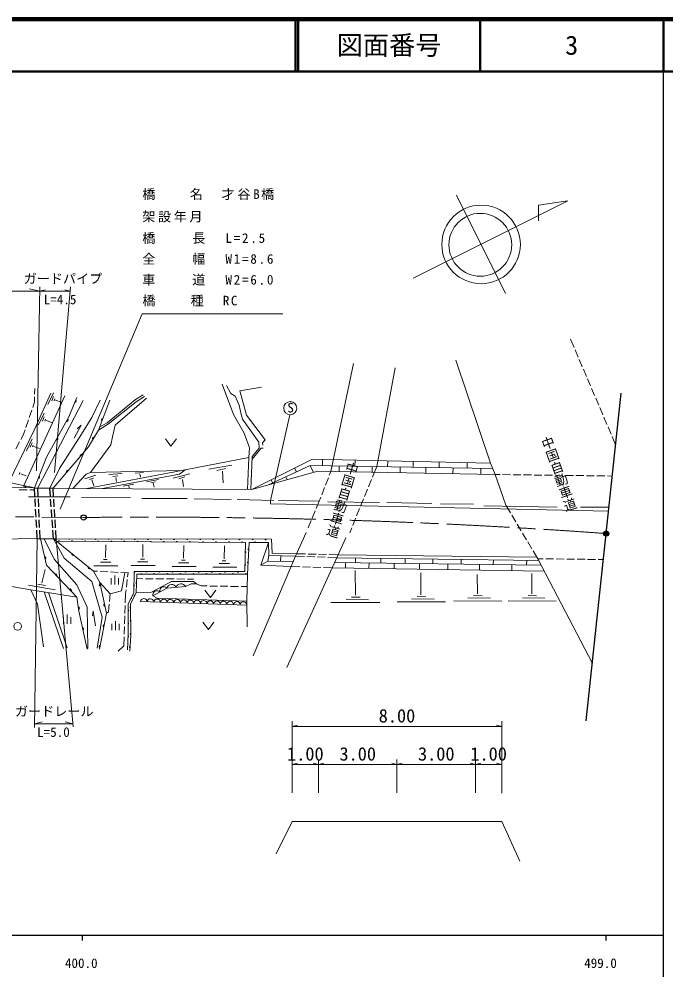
# Model space of a CAD drawing. Units: millimetres, scale not verified, with parts at other scales. Extents: x 40000 to 680000, y 20000 to 380000.
# Drawn here: x 455956 to 579500, y 198357 to 380000 of the extents above; entities that cross this region are included whole.
import ezdxf
from ezdxf.enums import TextEntityAlignment as Align

# ---------------------------------------------------------------- set-up
doc = ezdxf.new("R2010")
doc.units = ezdxf.units.MM
doc.header["$LTSCALE"] = 1000
doc.header["$PDMODE"] = 32
doc.header["$PDSIZE"] = 500
doc.linetypes.add('CHAIN', pattern=[18.5, 12, -1.5, 3.5, -1.5])
for name, color, linetype, lineweight in [('M-BGD', 7, 'Continuous', 13), ('M-BMK', 2, 'CHAIN', 13), ('M-BMK-SRVR', 3, 'Continuous', 25), ('M-STR-HTXT', 7, 'Continuous', 13), ('M-STR-STR1', 1, 'Continuous', 25), ('M-STR-STRC', 7, 'Continuous', 13), ('M-TTL', 2, 'Continuous', 140), ('M-TTL-BAND', 7, 'Continuous', 25), ('M-TTL-LINE', 7, 'Continuous', 50)]:
    doc.layers.add(name, color=color, linetype=linetype, lineweight=lineweight)
doc.layers.add('M-OTRS', color=6, linetype='Continuous')
doc.layers.add('M-TTL-TXT', color=7, linetype='Continuous')
doc.styles.add('@ＭＳ ゴシック', font='')
doc.styles.add('ＭＳ ゴシック', font='')
doc.styles.get('@ＭＳ ゴシック').set_extended_font_data('@MS Gothic')
doc.styles.get('ＭＳ ゴシック').set_extended_font_data('MS Gothic')

msp = doc.modelspace()

# ---------------------------------------------------------------- linework, layer by layer
at = {"layer": 'M-BGD'}
for p, q in [((561952, 317261), (561287, 318819)), ((562738, 315422), (562149, 316801)), ((545967, 295139), (539368, 314825)), ((563523, 313582), (562934, 314962)), ((515494, 293568), (519832, 314213)), ((527772, 313405), (524267, 294516)), ((564308, 311743), (563719, 313123)), ((565093, 309904), (564504, 311283)), ((458935, 308353), (458959, 309419)), ((496917, 304456), (494719, 310243)), ((496378, 308480), (495581, 309975)), ((502260, 309656), (498113, 308998)), ((498113, 308998), (499409, 304353)), ((565879, 308064), (565290, 309444)), ((456871, 290890), (464699, 308023)), ((462052, 308561), (458822, 301473)), ((458900, 306787), (458924, 307853)), ((459571, 290457), (468184, 307140)), ((462538, 308617), (461461, 306344)), ((462542, 307901), (462205, 307051)), ((462772, 307467), (462648, 307095)), ((462914, 307175), (463986, 306811)), ((469829, 303910), (471474, 307229)), ((472790, 302883), (478200, 307296)), ((480274, 307548), (474319, 302444)), ((478200, 307296), (479662, 308226)), ((479902, 307921), (478347, 306857)), ((497256, 307942), (496378, 308480)), ((497973, 306267), (497256, 307942)), ((566664, 306225), (566075, 307604)), ((457918, 303899), (458401, 305319)), ((458562, 305792), (458900, 306787)), ((478347, 306857), (473069, 302657)), ((498352, 304452), (497973, 306267)), ((567449, 304386), (566860, 305765)), ((457275, 302005), (457758, 303425)), ((460768, 304734), (459691, 302461)), ((460772, 304018), (460436, 303167)), ((461003, 303584), (460879, 303212)), ((467915, 300679), (469829, 303910)), ((498936, 300867), (496917, 304456)), ((498601, 303595), (498352, 304452)), ((501742, 299169), (498601, 303595)), ((499409, 304353), (502938, 299627)), ((503977, 288038), (507685, 304427)), ((568235, 302546), (567646, 303926)), ((456776, 300537), (457114, 301532)), ((461145, 303291), (462217, 302928)), ((466513, 299929), (467799, 302411)), ((467799, 302411), (467052, 301723)), ((473069, 302657), (471145, 301487)), ((471380, 302109), (472790, 302883)), ((474319, 302444), (473814, 300224)), ((569020, 300707), (568431, 302086)), ((458822, 301473), (453988, 291493)), ((456308, 299680), (456776, 300537)), ((458439, 299780), (457363, 297507)), ((463698, 294159), (467915, 300679)), ((473814, 300224), (473468, 298682)), ((483898, 299817), (484948, 298417)), ((484948, 298417), (485998, 299817)), ((499968, 298086), (498936, 300867)), ((569881, 298689), (569216, 300247)), ((455350, 297924), (456069, 299241)), ((458444, 299065), (458107, 298214)), ((458674, 298631), (458550, 298258)), ((458816, 298338), (459888, 297975)), ((473468, 298682), (469621, 293353)), ((499873, 296274), (499968, 298086)), ((502167, 298039), (500474, 295953)), ((500496, 296437), (501802, 298002)), ((501802, 298002), (501742, 299169)), ((502593, 298056), (502167, 298039)), ((502938, 299627), (502460, 299029)), ((502460, 299029), (502499, 298610)), ((499873, 296274), (487705, 293872)), ((499577, 290164), (499873, 296274)), ((500216, 290160), (500496, 296437)), ((492226, 293994), (496573, 294812)), ((500432, 290159), (512007, 295902)), ((511558, 294735), (503579, 291024)), ((511558, 294735), (546391, 294134)), ((511558, 294735), (512177, 293405)), ((512007, 295902), (545967, 295139)), ((513884, 294695), (513904, 295859)), ((517091, 294640), (517072, 293539)), ((520104, 294588), (520124, 295719)), ((523412, 294531), (523393, 293423)), ((524267, 294516), (523816, 293415)), ((526353, 294480), (526372, 295579)), ((528750, 294439), (528731, 293325)), ((531226, 294396), (531244, 295470)), ((533645, 294354), (533625, 293235)), ((536163, 294311), (536181, 295359)), ((538847, 294264), (538828, 293139)), ((541504, 294219), (541522, 295239)), ((545967, 295139), (546873, 292992)), ((456136, 293389), (456012, 293017)), ((456277, 293097), (457350, 292734)), ((461814, 290418), (463698, 294159)), ((468803, 293054), (466257, 290341)), ((468534, 292165), (470635, 292873)), ((469621, 293353), (468803, 293054)), ((468923, 290327), (487027, 293772)), ((487027, 293772), (469621, 293353)), ((486629, 293034), (471893, 290311)), ((473125, 292971), (475650, 293219)), ((473851, 292599), (474853, 292714)), ((478158, 293255), (479753, 293387)), ((479044, 293139), (479151, 292484)), ((485394, 292293), (488544, 293130)), ((486484, 292187), (487600, 292532)), ((487705, 293872), (486629, 293034)), ((487027, 293772), (487705, 293872)), ((493761, 293735), (495436, 294174)), ((494838, 293616), (494938, 291422)), ((512994, 293614), (500432, 290159)), ((506920, 292578), (507182, 292015)), ((508584, 294203), (508927, 293511)), ((546873, 292992), (512994, 293614)), ((515212, 292842), (515494, 293568)), ((523447, 292509), (523816, 293415)), ((544140, 294173), (544120, 293042)), ((548906, 287160), (546873, 292992)), ((546873, 292992), (547810, 292980)), ((548310, 292974), (549810, 292954)), ((550310, 292948), (551810, 292929)), ((552310, 292923), (553810, 292904)), ((554310, 292897), (555810, 292878)), ((556310, 292872), (557809, 292853)), ((558309, 292846), (559809, 292827)), ((560309, 292821), (561809, 292802)), ((562309, 292796), (563809, 292777)), ((564309, 292770), (565809, 292751)), ((566309, 292745), (567809, 292726)), ((568309, 292719), (569246, 292707)), ((458886, 290469), (424792, 291060)), ((469421, 292040), (470165, 292289)), ((469846, 291987), (470245, 290826)), ((474454, 292430), (474596, 291659)), ((475854, 290764), (477875, 291154)), ((476944, 290853), (477015, 290472)), ((480320, 291597), (482580, 292049)), ((481136, 291420), (481924, 291606)), ((481552, 291358), (481774, 290552)), ((487188, 292054), (487361, 290738)), ((504081, 291969), (504367, 291391)), ((514488, 290977), (515031, 292375)), ((522692, 290657), (523258, 292046)), ((456008, 290091), (457508, 290071)), ((458008, 290064), (458911, 290052)), ((466257, 290341), (500432, 290159)), ((513765, 289112), (514307, 290511)), ((521938, 288805), (522504, 290194)), ((457793, 288758), (465728, 288738)), ((467862, 288618), (477213, 288518)), ((479386, 288419), (488040, 288399)), ((489376, 288379), (496474, 288239)), ((497590, 288219), (504609, 288020)), ((503953, 287389), (503977, 288038)), ((568530, 285967), (503953, 287389)), ((505486, 288020), (513302, 287920)), ((512720, 286524), (513302, 287920)), ((513302, 287920), (513584, 288646)), ((514957, 287781), (524787, 287621)), ((521183, 286952), (521749, 288342)), ((526222, 287641), (534816, 287481)), ((536451, 287422), (542751, 287322)), ((544686, 287043), (558742, 286764)), ((549788, 285684), (548906, 287160)), ((511950, 284678), (512528, 286063)), ((520429, 285100), (520995, 286489)), ((550815, 283968), (550045, 285255)), ((563179, 286754), (568613, 286748)), ((511176, 282821), (511758, 284217)), ((519674, 283248), (520240, 284637)), ((551841, 282251), (551071, 283539)), ((508734, 277406), (510760, 281947)), ((519116, 281879), (519486, 282785)), ((552868, 280535), (552098, 281822)), ((459449, 280747), (449630, 280626)), ((460753, 280734), (462687, 276800)), ((463134, 280246), (462559, 280734)), ((464561, 277020), (462559, 280734)), ((463067, 280733), (504157, 280632)), ((502153, 275668), (503571, 280042)), ((503571, 280042), (503691, 277543)), ((504157, 280632), (504280, 277957)), ((518364, 280870), (507126, 256106)), ((553894, 278818), (553124, 280106)), ((472450, 277132), (472510, 279584)), ((479569, 277191), (479628, 279644)), ((487375, 277012), (487434, 279464)), ((495151, 276892), (495210, 279345)), ((504280, 277957), (508938, 277863)), ((555033, 276914), (554150, 278389)), ((462687, 276800), (466973, 271955)), ((469884, 272533), (464561, 277020)), ((471493, 276234), (473467, 276264)), ((472062, 276773), (472779, 276773)), ((478612, 276294), (480585, 276324)), ((479180, 276832), (479898, 276832)), ((486418, 276115), (488391, 276145)), ((486986, 276653), (487704, 276653)), ((494762, 276533), (495480, 276533)), ((508734, 277406), (500666, 258394)), ((503445, 276436), (502153, 275668)), ((503691, 277543), (503445, 276436)), ((503445, 276436), (508292, 276365)), ((503691, 277543), (508734, 277406)), ((505937, 277482), (505878, 276401)), ((510447, 277341), (508734, 277406)), ((508938, 277863), (510673, 277819)), ((512445, 277265), (510946, 277322)), ((511173, 277806), (512673, 277767)), ((514444, 277190), (512945, 277246)), ((513173, 277755), (514672, 277716)), ((516656, 277106), (514943, 277171)), ((515172, 277703), (516907, 277659)), ((516248, 276207), (555678, 275673)), ((555203, 276587), (516656, 277106)), ((516907, 277659), (554873, 277180)), ((518291, 276179), (518278, 275153)), ((520183, 276153), (520195, 277058)), ((522800, 276118), (522785, 275079)), ((525047, 276087), (525059, 276993)), ((529674, 276025), (529686, 276930)), ((534977, 275953), (534989, 276859)), ((540393, 275880), (540405, 276786)), ((546523, 275797), (546536, 276703)), ((552890, 275710), (552902, 276618)), ((552890, 275710), (552902, 276617)), ((565442, 256895), (555033, 276914)), ((555033, 276914), (556042, 276901)), ((556542, 276894), (558042, 276874)), ((558542, 276868), (560042, 276848)), ((560542, 276842), (562042, 276822)), ((562542, 276815), (564042, 276796)), ((564542, 276789), (566041, 276769)), ((566541, 276763), (567551, 276750)), ((460335, 272320), (460946, 274872)), ((470171, 274555), (470925, 274514)), ((470267, 275546), (474843, 275546)), ((471425, 274488), (472923, 274407)), ((473422, 274381), (474920, 274300)), ((477385, 275606), (481961, 275606)), ((485191, 275427), (489767, 275427)), ((492967, 275307), (497543, 275307)), ((494194, 275995), (496168, 276025)), ((507898, 275435), (502153, 275668)), ((509594, 275383), (507898, 275435)), ((511593, 275322), (510094, 275368)), ((513592, 275261), (512093, 275307)), ((515788, 275193), (514092, 275245)), ((556271, 274532), (515788, 275193)), ((520193, 269920), (520173, 274646)), ((527625, 276052), (527610, 275000)), ((532459, 275987), (532444, 274921)), ((537873, 275914), (537859, 274833)), ((543914, 275832), (543900, 274734)), ((550077, 275748), (550061, 274633)), ((471858, 265774), (469884, 272533)), ((473525, 271967), (473525, 273192)), ((474225, 271967), (474225, 273717)), ((474925, 271967), (474925, 273192)), ((475419, 274274), (476174, 274233)), ((476174, 274233), (475519, 270751)), ((476174, 274233), (476772, 274253)), ((476627, 272960), (476459, 271469)), ((476772, 274253), (476682, 273457)), ((479603, 273096), (478402, 273105)), ((481603, 273081), (480103, 273092)), ((481228, 270532), (485097, 272546)), ((483603, 273066), (482103, 273077)), ((485603, 273051), (484103, 273063)), ((485097, 272546), (489244, 272566)), ((487602, 273037), (486103, 273048)), ((489304, 273024), (488102, 273033)), ((489244, 272566), (489845, 272122)), ((499455, 268799), (499570, 273980)), ((532695, 270034), (532677, 274187)), ((543481, 270213), (543466, 273907)), ((553869, 270193), (553853, 274067)), ((450402, 272287), (458238, 270986)), ((457789, 271838), (462873, 270941)), ((467025, 269575), (458238, 270986)), ((458238, 270986), (459494, 268249)), ((459537, 272081), (461013, 271788)), ((466973, 271955), (468947, 267648)), ((473392, 270232), (471387, 272361)), ((475519, 270751), (473392, 270232)), ((476403, 270972), (476313, 270176)), ((489845, 272122), (490709, 271728)), ((490709, 271728), (491863, 271708)), ((491449, 270915), (492499, 269515)), ((492363, 271700), (493863, 271674)), ((492499, 269515), (493549, 270915)), ((494363, 271665), (495863, 271640)), ((496363, 271631), (497863, 271605)), ((498362, 271597), (499517, 271577)), ((461797, 267621), (460730, 270585)), ((465146, 259860), (461560, 270452)), ((473249, 268757), (473392, 270232)), ((476313, 270176), (476252, 268474)), ((478295, 270386), (481228, 270532)), ((481537, 269809), (482348, 269397)), ((482348, 269397), (499455, 268799)), ((518398, 269163), (522718, 269083)), ((519475, 269588), (521123, 269548)), ((530900, 269276), (535220, 269196)), ((531977, 269701), (533625, 269661)), ((538962, 268857), (548174, 268830)), ((541687, 269455), (546007, 269375)), ((542764, 269880), (544412, 269840)), ((549350, 268837), (558562, 268811)), ((552075, 269435), (556395, 269356)), ((553152, 269861), (554800, 269821)), ((459494, 268249), (460615, 260084)), ((464459, 259755), (461797, 267621)), ((468947, 267648), (469125, 259735)), ((473057, 266783), (473201, 268259)), ((476234, 267974), (476179, 266475)), ((499464, 268072), (479158, 268719)), ((499455, 268799), (499515, 263894)), ((515501, 268564), (515673, 268564)), ((515673, 268564), (524885, 268538)), ((528175, 268678), (537387, 268651)), ((464453, 264500), (464453, 265725)), ((465153, 264500), (465153, 266250)), ((465853, 264500), (465853, 265725)), ((470134, 266911), (469994, 265993)), ((470592, 264079), (470134, 266911)), ((470861, 259832), (471858, 265774)), ((472663, 266500), (473057, 266783)), ((476161, 265975), (476107, 264476)), ((473674, 263264), (473674, 264489)), ((474374, 263264), (474374, 265014)), ((475074, 263264), (475074, 264489)), ((476089, 263977), (476034, 262478)), ((491082, 264776), (492132, 263376)), ((492132, 263376), (493182, 264776)), ((476016, 261978), (475955, 260276)), ((475955, 260276), (474878, 259229)), ((508135, 234789), (508135, 245862)), ((548135, 232110), (548135, 245862)), ((508135, 244862), (509135, 245112)), ((508135, 244862), (548135, 244862)), ((548135, 244862), (547135, 245112)), ((508135, 232180), (508135, 238582)), ((513135, 232209), (513135, 238582)), ((513135, 233095), (513135, 238582)), ((528135, 232209), (528135, 238582)), ((528135, 232209), (528135, 238582)), ((543135, 232209), (543135, 238582)), ((543135, 233095), (543135, 238582)), ((548135, 233095), (548135, 238582)), ((508135, 237582), (509135, 237832)), ((508135, 237582), (513135, 237582)), ((513135, 237582), (512135, 237832)), ((513135, 237582), (514135, 237832)), ((513135, 237582), (528135, 237582)), ((528135, 237582), (527135, 237832)), ((528135, 237582), (529135, 237832)), ((528135, 237582), (543135, 237582)), ((543135, 237582), (542135, 237832)), ((543135, 237582), (544135, 237832)), ((543135, 237582), (548135, 237582)), ((548135, 237582), (547135, 237832)), ((508135, 226708), (505031, 220530)), ((508135, 226708), (513135, 226708)), ((513135, 226708), (528135, 226708)), ((528135, 226708), (543135, 226708)), ((543135, 226708), (548135, 226708)), ((548135, 226708), (551576, 219158))]:
    msp.add_line(p, q, dxfattribs=at)
for points in [[(449170, 291714), (453503, 291594), (458886, 290469), (461186, 296283), (465463, 303999), (466988, 307708)], [(473299, 307199), (471145, 301487), (469231, 298257), (462471, 290407)], [(468969, 259636), (467354, 266883), (467025, 269575), (461223, 275676), (460060, 280734)], [(463134, 280246), (470171, 274555), (471387, 272361), (472663, 266500), (471322, 259636)], [(476640, 259539), (476780, 262470), (476820, 268292), (477857, 270406), (477936, 274473), (499051, 274453), (499224, 280003), (463134, 280246)], [(503571, 280042), (499889, 280001), (499570, 273980), (478435, 273955), (478295, 270386), (477258, 268272), (477298, 262251), (477099, 259240)], [(489845, 272122), (488821, 272122), (487771, 271590), (484195, 271311), (481537, 269809)]]:
    msp.add_lwpolyline(points, dxfattribs=at)
for centre, radius in [((507750, 305675), 1250), ((455692, 264002), 750)]:
    msp.add_circle(centre, radius, dxfattribs=at)
for centre, radius, start, end in [((466653, 307040), 256, 260.32349, 54.96273), ((465057, 303383), 256, 253.68238, 48.32161), ((471940, 303437), 256, 82.02578, 236.66501), ((463118, 299885), 256, 253.68238, 48.32161), ((470228, 299828), 256, 72.02972, 226.66895), ((467877, 296598), 256, 61.94447, 216.58371), ((459631, 292503), 256, 261.10022, 55.73946), ((465267, 293567), 256, 61.94447, 216.58371), ((457102, 290900), 256, 180.87851, 335.51775), ((463571, 280243), 100, 359.61373, 179.61373), ((465567, 280727), 100, 179.85976, 359.85976), ((466071, 280226), 100, 359.61373, 179.61373), ((468067, 280721), 100, 179.85976, 359.85976), ((468571, 280209), 100, 359.61373, 179.61373), ((470567, 280714), 100, 179.85976, 359.85976), ((471071, 280193), 100, 359.61373, 179.61373), ((473067, 280708), 100, 179.85976, 359.85976), ((473571, 280176), 100, 359.61373, 179.61373), ((475567, 280702), 100, 179.85976, 359.85976), ((476071, 280159), 100, 359.61373, 179.61373), ((478067, 280696), 100, 179.85976, 359.85976), ((478571, 280142), 100, 359.61373, 179.61373), ((480567, 280690), 100, 179.85976, 359.85976), ((481071, 280125), 100, 359.61373, 179.61373), ((483067, 280684), 100, 179.85976, 359.85976), ((483571, 280108), 100, 359.61373, 179.61373), ((485567, 280678), 100, 179.85976, 359.85976), ((486071, 280092), 100, 359.61373, 179.61373), ((488067, 280672), 100, 179.85976, 359.85976), ((488571, 280075), 100, 359.61373, 179.61373), ((490567, 280666), 100, 179.85976, 359.85976), ((491071, 280058), 100, 359.61373, 179.61373), ((493067, 280659), 100, 179.85976, 359.85976), ((493571, 280041), 100, 359.61373, 179.61373), ((495567, 280653), 100, 179.85976, 359.85976), ((496071, 280024), 100, 359.61373, 179.61373), ((498067, 280647), 100, 179.85976, 359.85976), ((498570, 280007), 100, 359.61373, 179.61373), ((500567, 280641), 100, 179.85976, 359.85976), ((501072, 280014), 100, 0.64168, 180.64168), ((503067, 280635), 100, 179.85976, 359.85976), ((499167, 278157), 100, 268.21652, 88.21652), ((499819, 278686), 100, 86.9673, 266.9673), ((460845, 277070), 256, 295.631, 90.27024), ((466280, 277774), 256, 153.71171, 308.35095), ((499687, 276189), 100, 86.9673, 266.9673), ((469390, 275259), 256, 153.71171, 308.35095), ((477933, 274294), 100, 268.8767, 88.8767), ((480257, 274471), 100, 179.9459, 359.9459), ((482757, 274469), 100, 179.9459, 359.9459), ((485257, 274466), 100, 179.9459, 359.9459), ((487757, 274464), 100, 179.9459, 359.9459), ((490257, 274462), 100, 179.9459, 359.9459), ((492757, 274459), 100, 179.9459, 359.9459), ((495257, 274457), 100, 179.9459, 359.9459), ((497757, 274454), 100, 179.9459, 359.9459), ((499089, 275659), 100, 268.21652, 88.21652), ((462944, 273785), 256, 326.24109, 120.88033), ((479283, 273956), 100, 0.06757, 180.06757), ((481783, 273959), 100, 0.06757, 180.06757), ((484283, 273962), 100, 0.06757, 180.06757), ((486783, 273965), 100, 0.06757, 180.06757), ((489283, 273968), 100, 0.06757, 180.06757), ((491783, 273971), 100, 0.06757, 180.06757), ((494283, 273973), 100, 0.06757, 180.06757), ((496783, 273976), 100, 0.06757, 180.06757), ((499283, 273979), 100, 0.06757, 180.06757), ((465701, 270886), 256, 326.24109, 120.88033), ((471536, 271941), 256, 114.96134, 269.60057), ((477884, 271795), 100, 268.8767, 88.8767), ((478370, 272304), 100, 87.76052, 267.76052), ((482293, 270023), 786, 43.13248, 195.80042), ((483622, 270774), 786, 43.13248, 195.80042), ((485118, 271012), 970, 26.88557, 162.04213), ((486906, 271152), 970, 26.88557, 162.04213), ((477367, 269409), 100, 243.869, 63.869), ((478040, 269865), 100, 63.869, 243.869), ((479791, 268663), 636, 1.41163, 174.93661), ((481060, 268623), 636, 1.41163, 174.93661), ((482329, 268582), 636, 1.41163, 174.93661), ((483598, 268542), 636, 1.41163, 174.93661), ((484868, 268501), 636, 1.41163, 174.93661), ((486137, 268461), 636, 1.41163, 174.93661), ((487406, 268420), 636, 1.41163, 174.93661), ((488675, 268380), 636, 1.41163, 174.93661), ((489944, 268339), 636, 1.41163, 174.93661), ((491213, 268299), 636, 1.41163, 174.93661), ((492483, 268258), 636, 1.41163, 174.93661), ((493752, 268218), 636, 1.41163, 174.93661), ((467229, 267447), 256, 289.64864, 84.28787), ((472387, 268033), 256, 114.96134, 269.60057), ((476811, 267036), 100, 269.60757, 89.60757), ((477263, 267546), 100, 90.37944, 270.37944), ((495021, 268178), 636, 1.41163, 174.93661), ((496290, 268137), 636, 1.41163, 174.93661), ((497559, 268097), 636, 1.41163, 174.93661), ((498828, 268056), 636, 1.41163, 174.93661), ((468044, 263528), 256, 295.24257, 89.8818), ((472250, 264091), 256, 91.62673, 246.26597), ((476794, 264536), 100, 269.60757, 89.60757), ((477280, 265046), 100, 90.37944, 270.37944), ((476759, 262036), 100, 267.27369, 87.27369), ((477296, 262546), 100, 90.37944, 270.37944), ((471483, 260165), 256, 91.62673, 246.26597), ((477153, 260051), 100, 86.21111, 266.21111)]:
    msp.add_arc(centre, radius, start, end, dxfattribs=at)
at = {"layer": 'M-BMK'}
msp.add_line((367803, 285765), (468297, 284789), dxfattribs=at)
msp.add_arc((481000, -928262), 1213117, 85.88366, 90.59994, dxfattribs=at)
at = {"layer": 'M-BMK-SRVR'}
for p, q in [((568080, 281726), (570927, 308534)), ((564277, 245923), (568080, 281726))]:
    msp.add_line(p, q, dxfattribs=at)
for centre in [(468297, 284789), (568080, 281726)]:
    msp.add_circle(centre, 500, dxfattribs=at)
at = {"layer": 'M-OTRS'}
msp.add_point((568080, 281726), dxfattribs=at)
at = {"layer": 'M-STR-HTXT'}
for p, q in [((459955, 328854), (459308, 293693)), ((462730, 293396), (465809, 328830)), ((342846, 327991), (459939, 327991)), ((459939, 327991), (457939, 328491)), ((459939, 327991), (460939, 328241)), ((459939, 327991), (465736, 327991)), ((465736, 327991), (464736, 328241)), ((479498, 323704), (463790, 286371)), ((479498, 323704), (506324, 323704)), ((462471, 290407), (466257, 290341)), ((459449, 280747), (458893, 244644)), ((463067, 280733), (466299, 244782)), ((458904, 245350), (460404, 245725)), ((458904, 245350), (466248, 245350)), ((466248, 245350), (464748, 245725))]:
    msp.add_line(p, q, dxfattribs=at)
at = {"layer": 'M-STR-STR1'}
for p, q in [((458980, 288853), (458886, 290469)), ((458886, 290469), (462471, 290407)), ((459637, 288844), (459571, 290457)), ((461937, 288817), (461814, 290418)), ((462569, 288814), (462471, 290407)), ((459095, 286856), (459009, 288354)), ((459720, 286846), (459658, 288344)), ((462091, 286823), (461976, 288318)), ((462692, 286818), (462600, 288315)), ((459211, 284860), (459124, 286357)), ((459803, 284847), (459741, 286346)), ((462244, 284828), (462129, 286324)), ((462815, 284821), (462723, 286319)), ((459326, 282863), (459240, 284360)), ((459885, 282849), (459823, 284348)), ((462397, 282834), (462282, 284330)), ((462938, 282825), (462846, 284322)), ((459449, 280747), (459355, 282364)), ((459973, 280736), (459906, 282349)), ((462559, 280734), (462436, 282336)), ((463067, 280733), (462969, 282326)), ((459449, 280747), (463067, 280733))]:
    msp.add_line(p, q, dxfattribs=at)
at = {"layer": 'M-STR-STRC'}
for p, q in [((531198, 330506), (560753, 345251)), ((539485, 346374), (548860, 327583)), ((560753, 345251), (555140, 344469)), ((555140, 344469), (555133, 341468))]:
    msp.add_line(p, q, dxfattribs=at)
for centre, radius in [((544192, 336941), 7500), ((544047, 336879), 6000)]:
    msp.add_circle(centre, radius, dxfattribs=at)
at = {"layer": 'M-TTL'}
msp.add_line((680000, 380000), (40000, 380000), dxfattribs=at)
at = {"layer": 'M-TTL-BAND'}
for p, q in [((579000, 20000), (579000, 370000)), ((40000, 205000), (579000, 205000)), ((468000, 205000), (468000, 204000)), ((568000, 205000), (568000, 204000))]:
    msp.add_line(p, q, dxfattribs=at)
at = {"layer": 'M-TTL-LINE'}
for p, q in [((508747, 380000), (508747, 370000)), ((509247, 380000), (509247, 370000)), ((543997, 380000), (543997, 370000)), ((579000, 380000), (579000, 370000)), ((40000, 370000), (680000, 370000))]:
    msp.add_line(p, q, dxfattribs=at)

# ---------------------------------------------------------------- texts
at = {"layer": 'M-BGD', "style": 'ＭＳ ゴシック'}
msp.add_text('S', height=1833, dxfattribs=at).set_placement((508429, 304302), align=Align.BOTTOM_RIGHT)
at = {"layer": 'M-BGD', "style": '@ＭＳ ゴシック'}
for rotation, p in [(289.549, (555164, 299715)), (253.499, (518444, 295767))]:
    msp.add_text('中国自動車道', height=1833, rotation=rotation, dxfattribs=at).set_placement(p, align=Align.BOTTOM_LEFT)
at = {"layer": 'M-BGD', "style": 'ＭＳ ゴシック'}
for s, p in [('8.00', (528135, 244862)), ('1.00', (510635, 237582)), ('3.00', (520635, 237582)), ('3.00', (535635, 237582)), ('1.00', (545635, 237582))]:
    msp.add_text(s, height=2566, dxfattribs=at).set_placement(p, align=Align.BOTTOM_CENTER)
at = {"layer": 'M-STR-HTXT', "style": 'ＭＳ ゴシック'}
for s, p in [('ガードパイプ', (456844, 328941)), ('L=4.5', (460678, 324973)), ('ガードレール', (455185, 246300)), ('L=5.0', (459410, 242332))]:
    msp.add_text(s, height=1833, dxfattribs=at).set_placement(p, align=Align.BOTTOM_LEFT)
at = {"layer": 'M-STR-HTXT', "char_height": 1833, "attachment_point": 7, "style": 'ＭＳ ゴシック'}
for s, insert in [('\\T1.21;橋\u3000\u3000名\u3000才谷B橋', (479498, 345432)), ('\\T1.2;架設年月\u3000', (479498, 341137)), ('\\T1.27;橋\u3000\u3000長\u3000L=2.5', (479498, 337039)), ('\\T1.27;全\u3000\u3000幅\u3000W1=8.6', (479498, 333059)), ('\\T1.27;車\u3000\u3000道\u3000W2=6.0', (479498, 329078)), ('\\T1.23;橋\u3000\u3000種\u3000RC', (479498, 325098))]:
    msp.add_mtext(s, dxfattribs=dict(at, insert=insert))
at = {"layer": 'M-TTL-BAND', "style": 'ＭＳ ゴシック'}
for s, p in [('400.0', (467844, 198195)), ('499.0', (567000, 198195))]:
    msp.add_text(s, height=1833, dxfattribs=at).set_placement(p, align=Align.BOTTOM_CENTER)
at = {"layer": 'M-TTL-TXT', "style": 'ＭＳ ゴシック'}
for s, p in [('図面番号', (526622, 375000)), ('3', (561497, 375000))]:
    msp.add_text(s, height=3666, dxfattribs=at).set_placement(p, align=Align.MIDDLE_CENTER)

doc.saveas('drawing.dxf')
